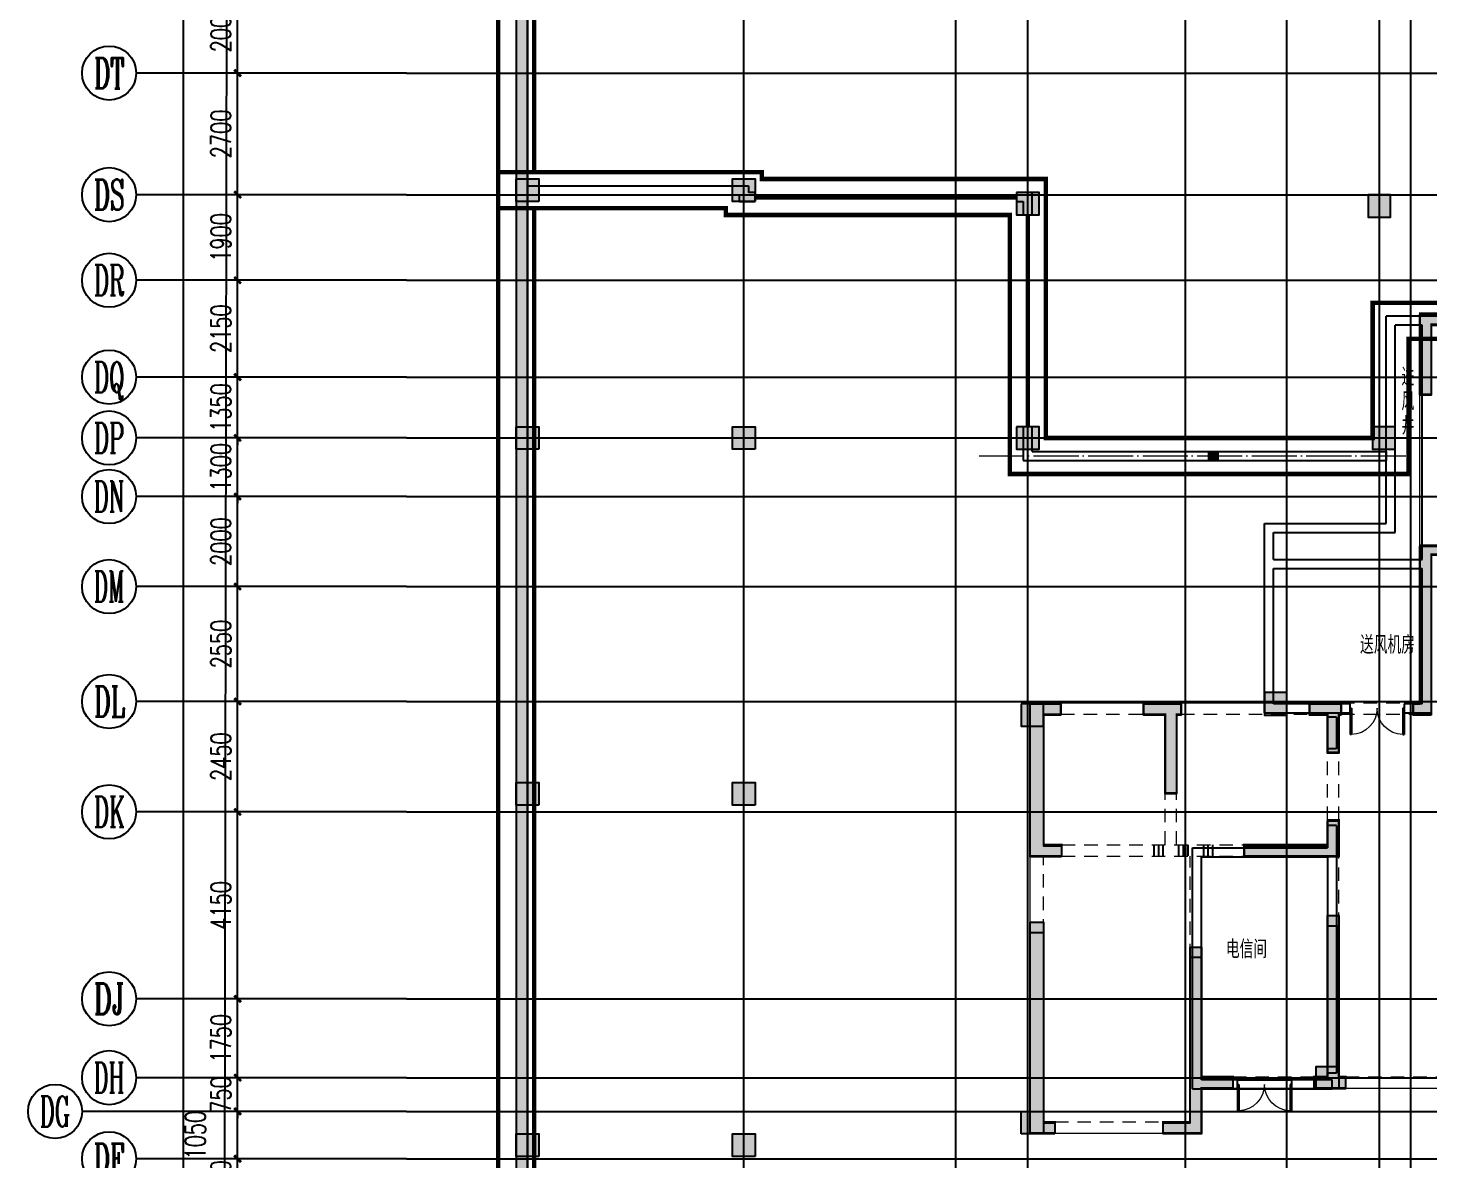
# Model space of a CAD drawing. Extents: x 369444 to 684549, y -549309 to 575337.
# Drawn here: x 369444 to 400524, y 283630 to 308757 of the extents above; entities that cross this region are included whole.
import ezdxf
from ezdxf.enums import TextEntityAlignment as Align

# ---------------------------------------------------------------- set-up
doc = ezdxf.new("R2010")
doc.units = 0
doc.header["$LTSCALE"] = 1000
doc.header["$MEASUREMENT"] = 0
for name, pattern in [('__DASH', [0.35, 0.25, -0.1]), ('DASH', [0.35, 0.25, -0.1]), ('DOTE', [2.42, 2, -0.2, 0.02, -0.2]), ('线型3', [500, 300, -200])]:
    doc.linetypes.add(name, pattern=pattern)
for name, color, linetype in [('A-ANNO-文字', 7, 'Continuous'), ('AXIS', 3, 'Continuous'), ('AXIS_TEXT', 7, 'Continuous'), ('COLUMN', 9, 'Continuous'), ('DOTE', 1, 'Continuous'), ('HS-A-轮廓线-地下室', 3, 'DASH'), ('PUB_HATCH', 8, 'Continuous'), ('PUB_TEXT', 7, 'Continuous'), ('WALL', 9, 'Continuous'), ('WINDOW', 4, 'Continuous'), ('二期轮廓线', 8, 'DASH'), ('房间名称', 72, 'Continuous'), ('构造柱', 6, 'Continuous'), ('砼墙', 151, 'Continuous'), ('防火分区线', 7, 'Continuous')]:
    doc.layers.add(name, color=color, linetype=linetype)
for name, color, linetype, lineweight in [('DOTE2', 122, 'DOTE', 9), ('梁', 4, 'Continuous', 18), ('梁虚线', 134, '线型3', 18), ('次梁箍筋', 1, 'Continuous', 40)]:
    doc.layers.add(name, color=color, linetype=linetype, lineweight=lineweight)
doc.layers.add('不要动图层', color=140, linetype='Continuous', plot=False)
doc.styles.add('_HNSJY', font='HNSJY-07.shx', dxfattribs={"width": 0.75, "bigfont": 'HNSJY-HZ.shx'})
doc.styles.add('_TCH_AXIS', font='COMPLEX', dxfattribs={"bigfont": 'GBCBIG'})
doc.styles.add('_TCH_DIM_T3', font='SIMPLEX', dxfattribs={"width": 0.705882, "bigfont": 'GBCBIG'})
doc.styles.add('COMPLEX', font='COMPLEX')
doc.styles.add('HNSJY', font='hnsjy-07.shx', dxfattribs={"width": 0.8, "bigfont": 'hnsjy-hz.shx'})
doc.dimstyles.new('_TCH_ARCH&&150', dxfattribs={"dimtxt": 446.25, "dimasz": 150, "dimexe": 375, "dimexo": 450, "dimgap": 150, "dimtad": 1, "dimdec": 0, "dimzin": 0, "dimdsep": 46, "dimtxsty": '_TCH_DIM_T3', "dimblk": 'ARCHTICK', "dimcen": 0.09, "dimclrt": 7, "dimazin": 2, "dimtfac": 1, "dimtdec": 0, "dimtix": 1, "dimtmove": 2, "dimatfit": 3, "dimfxl": 0, "dimtolj": 1, "dimtzin": 0, "dimarcsym": 0})

# ---------------------------------------------------------------- blocks, each defined once
blk = doc.blocks.new('A$C47E9097D')
at = {"layer": '构造柱'}
blk.add_hatch(color=256, dxfattribs=at).paths.add_polyline_path([(15313, -171150), (15113, -171150), (15113, -171350), (15313, -171350)])
blk.add_lwpolyline([(15113, -171150), (15313, -171150), (15313, -171350), (15113, -171350)], close=True, dxfattribs=at)
blk = doc.blocks.new('_ArchTick')
at = {"color": 0, "linetype": 'ByBlock', "const_width": 0.4}
blk.add_lwpolyline([(-0.5, -0.5), (0.5, 0.5)], dxfattribs=at)
blk = doc.blocks.new('*D1045')
at = {"layer": 'AXIS', "color": 0, "lineweight": -2, "transparency": 16777216}
for p, q in [((374094, 283657), (374094, 283807)), ((377394, 283657), (373719, 283657)), ((374094, 282507), (374094, 283657)), ((377394, 282507), (373719, 282507)), ((374094, 282507), (374094, 282357))]:
    blk.add_line(p, q, dxfattribs=at)
at = {"layer": 'Defpoints', "color": 0, "transparency": 16777216}
for p in [(374094, 283657), (377844, 283657), (377844, 282507)]:
    blk.add_point(p, dxfattribs=at)
at = {"layer": 'AXIS', "color": 0, "lineweight": -2, "transparency": 16777216, "xscale": 150, "yscale": 150, "zscale": 150}
for p, rotation in [((374094, 283657), 270), ((374094, 282507), 90)]:
    blk.add_blockref('_ArchTick', p, dxfattribs=dict(at, rotation=rotation))
at = {"layer": 'AXIS', "color": 7, "lineweight": -2, "transparency": 16777216, "insert": (373721, 283082), "char_height": 446.2, "attachment_point": 5, "rotation": 90, "style": '_TCH_DIM_T3'}
blk.add_mtext('\\A1;1150', dxfattribs=at)
blk = doc.blocks.new('*D1046')
at = {"layer": 'AXIS', "color": 0, "lineweight": -2, "transparency": 16777216}
for p, q in [((377394, 284707), (373719, 284707)), ((374094, 283657), (374094, 284707)), ((377394, 283657), (373719, 283657))]:
    blk.add_line(p, q, dxfattribs=at)
at = {"layer": 'Defpoints', "color": 0, "transparency": 16777216}
for p in [(374094, 284707), (377844, 284707), (377844, 283657)]:
    blk.add_point(p, dxfattribs=at)
at = {"layer": 'AXIS', "color": 0, "lineweight": -2, "transparency": 16777216, "xscale": 150, "yscale": 150, "zscale": 150}
for p, rotation in [((374094, 284707), 90), ((374094, 283657), 270)]:
    blk.add_blockref('_ArchTick', p, dxfattribs=dict(at, rotation=rotation))
at = {"layer": 'AXIS', "color": 7, "lineweight": -2, "transparency": 16777216, "insert": (373157, 284182), "char_height": 446.2, "attachment_point": 5, "rotation": 90, "style": '_TCH_DIM_T3'}
blk.add_mtext('\\A1;1050', dxfattribs=at)
blk = doc.blocks.new('*D1047')
at = {"layer": 'AXIS', "color": 0, "lineweight": -2, "transparency": 16777216}
for p, q in [((377394, 285457), (373719, 285457)), ((374094, 285457), (374094, 285607)), ((374094, 284707), (374094, 285457)), ((377394, 284707), (373719, 284707)), ((374094, 284707), (374094, 284557))]:
    blk.add_line(p, q, dxfattribs=at)
at = {"layer": 'Defpoints', "color": 0, "transparency": 16777216}
for p in [(374094, 285457), (377844, 285457), (377844, 284707)]:
    blk.add_point(p, dxfattribs=at)
at = {"layer": 'AXIS', "color": 0, "lineweight": -2, "transparency": 16777216, "xscale": 150, "yscale": 150, "zscale": 150}
for p, rotation in [((374094, 285457), 270), ((374094, 284707), 90)]:
    blk.add_blockref('_ArchTick', p, dxfattribs=dict(at, rotation=rotation))
at = {"layer": 'AXIS', "color": 7, "lineweight": -2, "transparency": 16777216, "insert": (373721, 285082), "char_height": 446.2, "attachment_point": 5, "rotation": 90, "style": '_TCH_DIM_T3'}
blk.add_mtext('\\A1;750', dxfattribs=at)
blk = doc.blocks.new('*D1048')
at = {"layer": 'AXIS', "color": 0, "lineweight": -2, "transparency": 16777216}
for p, q in [((377394, 287207), (373719, 287207)), ((374094, 285457), (374094, 287207)), ((377394, 285457), (373719, 285457))]:
    blk.add_line(p, q, dxfattribs=at)
at = {"layer": 'Defpoints', "color": 0, "transparency": 16777216}
for p in [(374094, 287207), (377844, 287207), (377844, 285457)]:
    blk.add_point(p, dxfattribs=at)
at = {"layer": 'AXIS', "color": 0, "lineweight": -2, "transparency": 16777216, "xscale": 150, "yscale": 150, "zscale": 150}
for p, rotation in [((374094, 287207), 90), ((374094, 285457), 270)]:
    blk.add_blockref('_ArchTick', p, dxfattribs=dict(at, rotation=rotation))
at = {"layer": 'AXIS', "color": 7, "lineweight": -2, "transparency": 16777216, "insert": (373721, 286332), "char_height": 446.2, "attachment_point": 5, "rotation": 90, "style": '_TCH_DIM_T3'}
blk.add_mtext('\\A1;1750', dxfattribs=at)
blk = doc.blocks.new('*D1049')
at = {"layer": 'AXIS', "color": 0, "lineweight": -2, "transparency": 16777216}
for p, q in [((377394, 291357), (373719, 291357)), ((374094, 287207), (374094, 291357)), ((377394, 287207), (373719, 287207))]:
    blk.add_line(p, q, dxfattribs=at)
at = {"layer": 'Defpoints', "color": 0, "transparency": 16777216}
for p in [(374094, 291357), (377844, 291357), (377844, 287207)]:
    blk.add_point(p, dxfattribs=at)
at = {"layer": 'AXIS', "color": 0, "lineweight": -2, "transparency": 16777216, "xscale": 150, "yscale": 150, "zscale": 150}
for p, rotation in [((374094, 291357), 90), ((374094, 287207), 270)]:
    blk.add_blockref('_ArchTick', p, dxfattribs=dict(at, rotation=rotation))
at = {"layer": 'AXIS', "color": 7, "lineweight": -2, "transparency": 16777216, "insert": (373721, 289282), "char_height": 446.2, "attachment_point": 5, "rotation": 90, "style": '_TCH_DIM_T3'}
blk.add_mtext('\\A1;4150', dxfattribs=at)
blk = doc.blocks.new('*D1050')
at = {"layer": 'AXIS', "color": 0, "lineweight": -2, "transparency": 16777216}
for p, q in [((377394, 293807), (373719, 293807)), ((374094, 291357), (374094, 293807)), ((377394, 291357), (373719, 291357))]:
    blk.add_line(p, q, dxfattribs=at)
at = {"layer": 'Defpoints', "color": 0, "transparency": 16777216}
for p in [(374094, 293807), (377844, 293807), (377844, 291357)]:
    blk.add_point(p, dxfattribs=at)
at = {"layer": 'AXIS', "color": 0, "lineweight": -2, "transparency": 16777216, "xscale": 150, "yscale": 150, "zscale": 150}
for p, rotation in [((374094, 293807), 90), ((374094, 291357), 270)]:
    blk.add_blockref('_ArchTick', p, dxfattribs=dict(at, rotation=rotation))
at = {"layer": 'AXIS', "color": 7, "lineweight": -2, "transparency": 16777216, "insert": (373721, 292582), "char_height": 446.2, "attachment_point": 5, "rotation": 90, "style": '_TCH_DIM_T3'}
blk.add_mtext('\\A1;2450', dxfattribs=at)
blk = doc.blocks.new('*D1051')
at = {"layer": 'AXIS', "color": 0, "lineweight": -2, "transparency": 16777216}
for p, q in [((377394, 296357), (373719, 296357)), ((374094, 293807), (374094, 296357)), ((377394, 293807), (373719, 293807))]:
    blk.add_line(p, q, dxfattribs=at)
at = {"layer": 'Defpoints', "color": 0, "transparency": 16777216}
for p in [(374094, 296357), (377844, 296357), (377844, 293807)]:
    blk.add_point(p, dxfattribs=at)
at = {"layer": 'AXIS', "color": 0, "lineweight": -2, "transparency": 16777216, "xscale": 150, "yscale": 150, "zscale": 150}
for p, rotation in [((374094, 296357), 90), ((374094, 293807), 270)]:
    blk.add_blockref('_ArchTick', p, dxfattribs=dict(at, rotation=rotation))
at = {"layer": 'AXIS', "color": 7, "lineweight": -2, "transparency": 16777216, "insert": (373721, 295082), "char_height": 446.2, "attachment_point": 5, "rotation": 90, "style": '_TCH_DIM_T3'}
blk.add_mtext('\\A1;2550', dxfattribs=at)
blk = doc.blocks.new('*D1052')
at = {"layer": 'AXIS', "color": 0, "lineweight": -2, "transparency": 16777216}
for p, q in [((377394, 298357), (373719, 298357)), ((374094, 296357), (374094, 298357)), ((377394, 296357), (373719, 296357))]:
    blk.add_line(p, q, dxfattribs=at)
at = {"layer": 'Defpoints', "color": 0, "transparency": 16777216}
for p in [(374094, 298357), (377844, 298357), (377844, 296357)]:
    blk.add_point(p, dxfattribs=at)
at = {"layer": 'AXIS', "color": 0, "lineweight": -2, "transparency": 16777216, "xscale": 150, "yscale": 150, "zscale": 150}
for p, rotation in [((374094, 298357), 90), ((374094, 296357), 270)]:
    blk.add_blockref('_ArchTick', p, dxfattribs=dict(at, rotation=rotation))
at = {"layer": 'AXIS', "color": 7, "lineweight": -2, "transparency": 16777216, "insert": (373721, 297357), "char_height": 446.2, "attachment_point": 5, "rotation": 90, "style": '_TCH_DIM_T3'}
blk.add_mtext('\\A1;2000', dxfattribs=at)
blk = doc.blocks.new('*D1053')
at = {"layer": 'AXIS', "color": 0, "lineweight": -2, "transparency": 16777216}
for p, q in [((377394, 299657), (373719, 299657)), ((374094, 299657), (374094, 299807)), ((374094, 298357), (374094, 299657)), ((377394, 298357), (373719, 298357)), ((374094, 298357), (374094, 298207))]:
    blk.add_line(p, q, dxfattribs=at)
at = {"layer": 'Defpoints', "color": 0, "transparency": 16777216}
for p in [(374094, 299657), (377844, 299657), (377844, 298357)]:
    blk.add_point(p, dxfattribs=at)
at = {"layer": 'AXIS', "color": 0, "lineweight": -2, "transparency": 16777216, "xscale": 150, "yscale": 150, "zscale": 150}
for p, rotation in [((374094, 299657), 270), ((374094, 298357), 90)]:
    blk.add_blockref('_ArchTick', p, dxfattribs=dict(at, rotation=rotation))
at = {"layer": 'AXIS', "color": 7, "lineweight": -2, "transparency": 16777216, "insert": (373721, 299007), "char_height": 446.2, "attachment_point": 5, "rotation": 90, "style": '_TCH_DIM_T3'}
blk.add_mtext('\\A1;1300', dxfattribs=at)
blk = doc.blocks.new('*D1054')
at = {"layer": 'AXIS', "color": 0, "lineweight": -2, "transparency": 16777216}
for p, q in [((377394, 301007), (373719, 301007)), ((374094, 301007), (374094, 301157)), ((374094, 299657), (374094, 301007)), ((377394, 299657), (373719, 299657)), ((374094, 299657), (374094, 299507))]:
    blk.add_line(p, q, dxfattribs=at)
at = {"layer": 'Defpoints', "color": 0, "transparency": 16777216}
for p in [(374094, 301007), (377844, 301007), (377844, 299657)]:
    blk.add_point(p, dxfattribs=at)
at = {"layer": 'AXIS', "color": 0, "lineweight": -2, "transparency": 16777216, "xscale": 150, "yscale": 150, "zscale": 150}
for p, rotation in [((374094, 301007), 270), ((374094, 299657), 90)]:
    blk.add_blockref('_ArchTick', p, dxfattribs=dict(at, rotation=rotation))
at = {"layer": 'AXIS', "color": 7, "lineweight": -2, "transparency": 16777216, "insert": (373721, 300332), "char_height": 446.2, "attachment_point": 5, "rotation": 90, "style": '_TCH_DIM_T3'}
blk.add_mtext('\\A1;1350', dxfattribs=at)
blk = doc.blocks.new('*D1055')
at = {"layer": 'AXIS', "color": 0, "lineweight": -2, "transparency": 16777216}
for p, q in [((377394, 303157), (373719, 303157)), ((374094, 301007), (374094, 303157)), ((377394, 301007), (373719, 301007))]:
    blk.add_line(p, q, dxfattribs=at)
at = {"layer": 'Defpoints', "color": 0, "transparency": 16777216}
for p in [(374094, 303157), (377844, 303157), (377844, 301007)]:
    blk.add_point(p, dxfattribs=at)
at = {"layer": 'AXIS', "color": 0, "lineweight": -2, "transparency": 16777216, "xscale": 150, "yscale": 150, "zscale": 150}
for p, rotation in [((374094, 303157), 90), ((374094, 301007), 270)]:
    blk.add_blockref('_ArchTick', p, dxfattribs=dict(at, rotation=rotation))
at = {"layer": 'AXIS', "color": 7, "lineweight": -2, "transparency": 16777216, "insert": (373721, 302082), "char_height": 446.2, "attachment_point": 5, "rotation": 90, "style": '_TCH_DIM_T3'}
blk.add_mtext('\\A1;2150', dxfattribs=at)
blk = doc.blocks.new('*D1056')
at = {"layer": 'AXIS', "color": 0, "lineweight": -2, "transparency": 16777216}
for p, q in [((377394, 305057), (373719, 305057)), ((374094, 303157), (374094, 305057)), ((377394, 303157), (373719, 303157))]:
    blk.add_line(p, q, dxfattribs=at)
at = {"layer": 'Defpoints', "color": 0, "transparency": 16777216}
for p in [(374094, 305057), (377844, 305057), (377844, 303157)]:
    blk.add_point(p, dxfattribs=at)
at = {"layer": 'AXIS', "color": 0, "lineweight": -2, "transparency": 16777216, "xscale": 150, "yscale": 150, "zscale": 150}
for p, rotation in [((374094, 305057), 90), ((374094, 303157), 270)]:
    blk.add_blockref('_ArchTick', p, dxfattribs=dict(at, rotation=rotation))
at = {"layer": 'AXIS', "color": 7, "lineweight": -2, "transparency": 16777216, "insert": (373721, 304107), "char_height": 446.2, "attachment_point": 5, "rotation": 90, "style": '_TCH_DIM_T3'}
blk.add_mtext('\\A1;1900', dxfattribs=at)
blk = doc.blocks.new('*D1057')
at = {"layer": 'AXIS', "color": 0, "lineweight": -2, "transparency": 16777216}
for p, q in [((377394, 307757), (373719, 307757)), ((374094, 305057), (374094, 307757)), ((377394, 305057), (373719, 305057))]:
    blk.add_line(p, q, dxfattribs=at)
at = {"layer": 'Defpoints', "color": 0, "transparency": 16777216}
for p in [(374094, 307757), (377844, 307757), (377844, 305057)]:
    blk.add_point(p, dxfattribs=at)
at = {"layer": 'AXIS', "color": 0, "lineweight": -2, "transparency": 16777216, "xscale": 150, "yscale": 150, "zscale": 150}
for p, rotation in [((374094, 307757), 90), ((374094, 305057), 270)]:
    blk.add_blockref('_ArchTick', p, dxfattribs=dict(at, rotation=rotation))
at = {"layer": 'AXIS', "color": 7, "lineweight": -2, "transparency": 16777216, "insert": (373721, 306407), "char_height": 446.2, "attachment_point": 5, "rotation": 90, "style": '_TCH_DIM_T3'}
blk.add_mtext('\\A1;2700', dxfattribs=at)
blk = doc.blocks.new('*D1058')
at = {"layer": 'AXIS', "color": 0, "lineweight": -2, "transparency": 16777216}
for p, q in [((377394, 309757), (373719, 309757)), ((374094, 307757), (374094, 309757)), ((377394, 307757), (373719, 307757))]:
    blk.add_line(p, q, dxfattribs=at)
at = {"layer": 'Defpoints', "color": 0, "transparency": 16777216}
for p in [(374094, 309757), (377844, 309757), (377844, 307757)]:
    blk.add_point(p, dxfattribs=at)
at = {"layer": 'AXIS', "color": 0, "lineweight": -2, "transparency": 16777216, "xscale": 150, "yscale": 150, "zscale": 150}
for p, rotation in [((374094, 309757), 90), ((374094, 307757), 270)]:
    blk.add_blockref('_ArchTick', p, dxfattribs=dict(at, rotation=rotation))
at = {"layer": 'AXIS', "color": 7, "lineweight": -2, "transparency": 16777216, "insert": (373721, 308757), "char_height": 446.2, "attachment_point": 5, "rotation": 90, "style": '_TCH_DIM_T3'}
blk.add_mtext('\\A1;2000', dxfattribs=at)
blk = doc.blocks.new('*D1115')
at = {"layer": 'AXIS', "color": 0, "lineweight": -2, "transparency": 16777216}
for p, q in [((377394, 470507), (372519, 470507)), ((372894, 65157), (372894, 470507)), ((377394, 65157), (372519, 65157))]:
    blk.add_line(p, q, dxfattribs=at)
at = {"layer": 'Defpoints', "color": 0, "transparency": 16777216}
for p in [(372894, 470507), (377844, 470507), (377844, 65157)]:
    blk.add_point(p, dxfattribs=at)
at = {"layer": 'AXIS', "color": 0, "lineweight": -2, "transparency": 16777216, "xscale": 150, "yscale": 150, "zscale": 150}
for p, rotation in [((372894, 470507), 90), ((372894, 65157), 270)]:
    blk.add_blockref('_ArchTick', p, dxfattribs=dict(at, rotation=rotation))
at = {"layer": 'AXIS', "color": 7, "lineweight": -2, "transparency": 16777216, "insert": (372521, 267832), "char_height": 446.2, "attachment_point": 5, "rotation": 90, "style": '_TCH_DIM_T3'}
blk.add_mtext('\\A1;405350', dxfattribs=at)
blk = doc.blocks.new('$DorLib2D$00000213')
at = {"color": 0, "linetype": 'DASH', "const_width": 0.02}
blk.add_lwpolyline([(0.5, 0), (-0.5, 0)], dxfattribs=at)
blk = doc.blocks.new('_AXISO')
blk.add_circle((0, 0), 0.5)
at = {"layer": 'AXIS_TEXT', "style": 'COMPLEX', "width": 1.041667}
blk.add_attdef('A', text='', height=0.56, dxfattribs=at).set_placement((-0.25, -0.28), (0.25, -0.28), align=Align.FIT)
blk = doc.blocks.new('15#ljuisddf')
at = {"layer": 'WALL'}
h = blk.add_hatch(color=0, dxfattribs=at)
h.dxf.hatch_style = 1
h.paths.add_polyline_path([(-183057, -69119), (-183057, -68619), (-183557, -68619), (-183557, -69119)], flags=17)
h.paths.add_polyline_path([(-170857, -69119), (-170857, -68619), (-171407, -68619), (-171407, -69119)], flags=17)
h.paths.add_polyline_path([(-171407, -70819), (-171157, -70819), (-171157, -70419), (-171557, -70419), (-171557, -70819)], flags=17)
h.paths.add_polyline_path([(-183507, -70819), (-183357, -70819), (-183357, -70419), (-183757, -70419), (-183757, -70819)], flags=17)
h.paths.add_polyline_path([(-168657, -64219), (-170857, -64219), (-170857, -66419), (-170307, -66419), (-170307, -66619), (-171107, -66619), (-171107, -63969), (-168457, -63969), (-168457, -66619), (-169207, -66619), (-169207, -66419), (-168657, -66419)])
h.paths.add_polyline_path([(-179257, -73469), (-179807, -73469), (-179807, -73219), (-179257, -73219), (-178857, -73219), (-178857, -73469), (-179007, -73469), (-179007, -76369), (-180757, -76369), (-180757, -76119), (-179257, -76119)])
h.paths.add_polyline_path([(-165957, -64219), (-166607, -64219), (-166607, -63969), (-165707, -63969), (-165707, -65769), (-165957, -65769)])
h.paths.add_polyline_path([(-188307, -64019), (-188957, -64019), (-188957, -65569), (-189207, -65569), (-189207, -63769), (-188307, -63769)])
h.paths.add_polyline_path([(-173307, -80969), (-174157, -80969), (-174857, -80969), (-174857, -80719), (-174407, -80719), (-174407, -77519), (-174157, -77519), (-174157, -80719), (-173307, -80719)])
h.paths.add_polyline_path([(-180757, -80969), (-181607, -80969), (-181607, -80719), (-180757, -80719), (-180757, -77519), (-180507, -77519), (-180507, -80719), (-180057, -80719), (-180057, -80969)])
h.paths.add_polyline_path([(-175107, -73469), (-175657, -73469), (-175657, -76119), (-174157, -76119), (-174157, -76369), (-175907, -76369), (-175907, -73469), (-176057, -73469), (-176057, -73219), (-175657, -73219), (-175107, -73219)])
h.paths.add_polyline_path([(-159582, -72669), (-160057, -72669), (-160057, -74419), (-160307, -74419), (-160307, -72669), (-160407, -72669), (-160407, -72419), (-160057, -72419), (-159582, -72419)])
h.paths.add_polyline_path([(-163357, -80969), (-163657, -80969), (-164057, -80969), (-164057, -80719), (-163907, -80719), (-163907, -77119), (-163657, -77119), (-163657, -80719), (-163357, -80719)])
h.paths.add_polyline_path([(-166757, -80969), (-167782, -80969), (-168557, -80969), (-168557, -80719), (-167807, -80719), (-167807, -77019), (-167507, -77019), (-167507, -80719), (-166757, -80719)])
h.paths.add_polyline_path([(-191007, -75019), (-191007, -75819), (-193107, -75819), (-193107, -75569), (-191257, -75569), (-191257, -75019)])
h.paths.add_polyline_path([(-183307, -66419), (-184057, -66419), (-184057, -64019), (-186257, -64019), (-186257, -66219), (-185707, -66219), (-185707, -66419), (-186457, -66419), (-186457, -63769), (-183807, -63769), (-183807, -66169), (-183307, -66169)])
h.paths.add_polyline_path([(-171407, -73469), (-171857, -73469), (-171857, -73219), (-171157, -73219), (-171157, -76369), (-171407, -76369)])
h.paths.add_polyline_path([(-183057, -73469), (-183507, -73469), (-183507, -76369), (-183757, -76369), (-183757, -73219), (-183057, -73219)])
h.paths.add_polyline_path([(-187382, -80969), (-188157, -80969), (-188157, -80719), (-187407, -80719), (-187407, -77019), (-187107, -77019), (-187107, -80719), (-186357, -80719), (-186357, -80969)])
h.paths.add_polyline_path([(-191257, -80969), (-191557, -80969), (-191557, -80719), (-191257, -80719), (-191257, -77119), (-191007, -77119), (-191007, -80719), (-190857, -80719), (-190857, -80969)])
h.paths.add_polyline_path([(-194857, -72669), (-195332, -72669), (-195332, -72419), (-194857, -72419), (-194507, -72419), (-194507, -72669), (-194607, -72669), (-194607, -74419), (-194857, -74419)])
h.paths.add_polyline_path([(-157057, -81969), (-157607, -81969), (-157607, -81719), (-157357, -81719), (-157357, -77269), (-157057, -77269)])
h.paths.add_polyline_path([(-197307, -81969), (-197857, -81969), (-197857, -77269), (-197557, -77269), (-197557, -81719), (-197307, -81719)])
h.paths.add_polyline_path([(-165557, -72669), (-165957, -72669), (-165957, -69119), (-166357, -69119), (-166357, -68919), (-165707, -68919), (-165707, -72419), (-165557, -72419)])
h.paths.add_polyline_path([(-188957, -72669), (-189357, -72669), (-189357, -72419), (-189207, -72419), (-189207, -68919), (-188507, -68919), (-188507, -69119), (-188957, -69119)])
h.paths.add_polyline_path([(-160857, -80969), (-161557, -80969), (-161557, -80719), (-160857, -80719), (-160857, -77819), (-160607, -77819), (-160607, -80719), (-160607, -81719), (-160007, -81719), (-160007, -81969), (-160857, -81969)])
h.paths.add_polyline_path([(-187107, -71319), (-187107, -74819), (-187407, -74819), (-187407, -71319)])
h.paths.add_polyline_path([(-193357, -80969), (-194057, -80969), (-194057, -81969), (-194907, -81969), (-194907, -81719), (-194307, -81719), (-194307, -80719), (-194307, -77819), (-194057, -77819), (-194057, -80719), (-193357, -80719)])
h.paths.add_polyline_path([(-167507, -71319), (-167507, -74819), (-167807, -74819), (-167807, -71319)])
h.paths.add_polyline_path([(-171157, -80969), (-171507, -80969), (-171507, -80719), (-171407, -80719), (-171407, -77519), (-171157, -77519), (-171157, -80719), (-170957, -80719), (-170957, -80969)])
h.paths.add_polyline_path([(-183407, -80969), (-183757, -80969), (-183957, -80969), (-183957, -80719), (-183757, -80719), (-183757, -77519), (-183507, -77519), (-183507, -80719), (-183407, -80719)])
h.paths.add_polyline_path([(-157057, -75819), (-157757, -75819), (-157757, -75569), (-157357, -75569), (-157357, -72669), (-157732, -72669), (-157732, -72419), (-157057, -72419)])
h.paths.add_polyline_path([(-197157, -75819), (-197857, -75819), (-197857, -72419), (-197182, -72419), (-197182, -72669), (-197557, -72669), (-197557, -75569), (-197157, -75569)])
h.paths.add_polyline_path([(-163907, -72669), (-163957, -72669), (-163957, -72419), (-163657, -72419), (-163257, -72419), (-163257, -72669), (-163657, -72669), (-163657, -73519), (-163907, -73519)])
h.paths.add_polyline_path([(-190957, -72669), (-191007, -72669), (-191007, -73519), (-191257, -73519), (-191257, -72669), (-191657, -72669), (-191657, -72419), (-191257, -72419), (-190957, -72419)])
h.paths.add_polyline_path([(-161807, -75819), (-163907, -75819), (-163907, -75019), (-163657, -75019), (-163657, -75569), (-161807, -75569)])
edge = h.paths.add_edge_path()
edge.add_line((-183557, -66419), (-183557, -66519))
edge.add_line((-183557, -66519), (-183307, -66519))
edge.add_line((-183307, -66519), (-183307, -66419))
edge.add_line((-183507, -70819), (-183507, -71569))
edge.add_line((-183507, -71569), (-185557, -71569))
edge.add_line((-185557, -71569), (-185557, -71319))
edge.add_line((-185557, -71319), (-183757, -71319))
edge.add_line((-183757, -71319), (-183757, -70819))
edge.add_line((-171157, -70819), (-171157, -71319))
edge.add_line((-171157, -71319), (-169357, -71319))
edge.add_line((-169357, -71319), (-169357, -71569))
edge.add_line((-169357, -71569), (-171407, -71569))
edge.add_line((-171407, -71569), (-171407, -70819))
h.paths.add_polyline_path([(-171407, -71569), (-171157, -71569), (-171157, -70819), (-171407, -70819)], flags=16)
h.paths.add_polyline_path([(-171157, -71569), (-169357, -71569), (-169357, -71319), (-171157, -71319)], flags=16)
h.paths.add_polyline_path([(-183757, -71569), (-183507, -71569), (-183507, -70819), (-183757, -70819)], flags=16)
h.paths.add_polyline_path([(-185557, -71569), (-183757, -71569), (-183757, -71319), (-185557, -71319)], flags=16)
at = {"layer": 'WALL', "color": 0, "elevation": 14}
for points in [[(-188307, -64019), (-188957, -64019), (-188957, -65569), (-189207, -65569), (-189207, -63769), (-188307, -63769)], [(-188957, -72669), (-189357, -72669), (-189357, -72419), (-189207, -72419), (-189207, -68919), (-188507, -68919), (-188507, -69119), (-188957, -69119)], [(-197157, -75819), (-197857, -75819), (-197857, -72419), (-197182, -72419), (-197182, -72669), (-197557, -72669), (-197557, -75569), (-197157, -75569)], [(-194857, -72669), (-195332, -72669), (-195332, -72419), (-194857, -72419), (-194507, -72419), (-194507, -72669), (-194607, -72669), (-194607, -74419), (-194857, -74419)], [(-190957, -72669), (-191007, -72669), (-191007, -73519), (-191257, -73519), (-191257, -72669), (-191657, -72669), (-191657, -72419), (-191257, -72419), (-190957, -72419)], [(-191007, -75019), (-191007, -75819), (-193107, -75819), (-193107, -75569), (-191257, -75569), (-191257, -75019)], [(-197307, -81969), (-197857, -81969), (-197857, -77269), (-197557, -77269), (-197557, -81719), (-197307, -81719)], [(-191257, -80969), (-191557, -80969), (-191557, -80719), (-191257, -80719), (-191257, -77119), (-191007, -77119), (-191007, -80719), (-190857, -80719), (-190857, -80969)], [(-193357, -80969), (-194057, -80969), (-194057, -81969), (-194907, -81969), (-194907, -81719), (-194307, -81719), (-194307, -80719), (-194307, -77819), (-194057, -77819), (-194057, -80719), (-193357, -80719)]]:
    blk.add_lwpolyline(points, close=True, dxfattribs=at)
blk = doc.blocks.new('$DorLib2D$00000002')
for p, q in [((-0.5, 0), (-0.5, 0.4875)), ((-0.475, 0.4875), (-0.5, 0.4875)), ((-0.475, 0), (-0.475, 0.4875)), ((0.475, 0), (0.475, 0.4875)), ((0.475, 0.4875), (0.5, 0.4875)), ((0.5, 0), (0.5, 0.4875)), ((-0.5, 0), (-0.475, 0)), ((0.5, 0), (0.475, 0))]:
    blk.add_line(p, q)
at = {"lineweight": 13}
for centre, start, end in [((-0.4875, 0), 0, 88.53072), ((0.4875, 0), 91.46928, 180)]:
    blk.add_arc(centre, 0.4875, start, end, dxfattribs=at)
blk = doc.blocks.new('column500')
h = blk.add_hatch(color=0)
h.dxf.hatch_style = 1
h.paths.add_polyline_path([(-216381, -381440), (-215881, -381440), (-215881, -380940), (-216381, -380940)])
at = {"color": 0}
blk.add_lwpolyline([(-216381, -381440), (-215881, -381440), (-215881, -380940), (-216381, -380940)], close=True, dxfattribs=at)
blk = doc.blocks.new('15#梁图')
at = {"layer": '梁', "color": 0, "lineweight": 18, "ltscale": 1}
for p, q in [((-3576317, 2795897), (-3576317, 2799247)), ((-3584282, 2792397), (-3582452, 2792397)), ((-3581617, 2792397), (-3578767, 2792397)), ((-3584967, 2787297), (-3584967, 2788997)), ((-3580467, 2783847), (-3578667, 2783847)), ((-3577967, 2783847), (-3575267, 2783847)), ((-3584417, 2782847), (-3582017, 2782847))]:
    blk.add_line(p, q, dxfattribs=at)
at = {"layer": '梁虚线', "color": 0, "lineweight": 18, "ltscale": 0.001}
for p, q in [((-3578067, 2792397), (-3576467, 2792397)), ((-3584282, 2792147), (-3582452, 2792147)), ((-3581617, 2792147), (-3578767, 2792147)), ((-3578067, 2792147), (-3576467, 2792147)), ((-3578367, 2789797), (-3578367, 2791297)), ((-3578117, 2789797), (-3578117, 2791297)), ((-3581967, 2789247), (-3581967, 2790397)), ((-3581717, 2789247), (-3581717, 2790397)), ((-3584267, 2789247), (-3580167, 2789247)), ((-3584667, 2787297), (-3584667, 2788997)), ((-3584267, 2788997), (-3580167, 2788997)), ((-3581417, 2786747), (-3581417, 2788997)), ((-3581167, 2786747), (-3581167, 2788997)), ((-3578367, 2787447), (-3578367, 2788997)), ((-3578117, 2787447), (-3578117, 2788997)), ((-3580467, 2784097), (-3578667, 2784097)), ((-3577967, 2784097), (-3575267, 2784097)), ((-3584417, 2783097), (-3582017, 2783097))]:
    blk.add_line(p, q, dxfattribs=at)
at = {"layer": '次梁箍筋', "color": 0, "linetype": 'Continuous'}
for points in [[(-3582217, 2789247, 44.9, 44.9, 0), (-3582217, 2788997, 0, 0, 0)], [(-3582117, 2789247, 44.9, 44.9, 0), (-3582117, 2788997, 0, 0, 0)], [(-3582017, 2789247, 44.9, 44.9, 0), (-3582017, 2788997, 0, 0, 0)], [(-3581667, 2789247, 44.9, 44.9, 0), (-3581667, 2788997, 0, 0, 0)], [(-3581667, 2789247, 44.9, 44.9, 0), (-3581667, 2788997, 0, 0, 0)], [(-3581567, 2789247, 44.9, 44.9, 0), (-3581567, 2788997, 0, 0, 0)], [(-3581567, 2789247, 44.9, 44.9, 0), (-3581567, 2788997, 0, 0, 0)], [(-3581467, 2789247, 44.9, 44.9, 0), (-3581467, 2788997, 0, 0, 0)], [(-3581467, 2789247, 44.9, 44.9, 0), (-3581467, 2788997, 0, 0, 0)], [(-3581117, 2789247, 44.9, 44.9, 0), (-3581117, 2788997, 0, 0, 0)], [(-3581017, 2789247, 44.9, 44.9, 0), (-3581017, 2788997, 0, 0, 0)], [(-3580917, 2789247, 44.9, 44.9, 0), (-3580917, 2788997, 0, 0, 0)]]:
    blk.add_lwpolyline(points, format="xyseb", dxfattribs=at)
at = {"layer": '砼墙', "color": 0, "ltscale": 1, "const_width": 45}
for points in [[(-3575417, 2800797), (-3576067, 2800797), (-3576067, 2799247), (-3576317, 2799247), (-3576317, 2801047), (-3575417, 2801047)], [(-3576067, 2792147), (-3576467, 2792147), (-3576467, 2792397), (-3576317, 2792397), (-3576317, 2795897), (-3575617, 2795897), (-3575617, 2795697), (-3576067, 2795697)], [(-3584267, 2788997), (-3584967, 2788997), (-3584967, 2792397), (-3584282, 2792397), (-3584282, 2792147), (-3584667, 2792147), (-3584667, 2789247), (-3584267, 2789247)], [(-3581967, 2792147), (-3582452, 2792147), (-3582452, 2792397), (-3581967, 2792397), (-3581617, 2792397), (-3581617, 2792147), (-3581717, 2792147), (-3581717, 2790397), (-3581967, 2790397)], [(-3578067, 2792147), (-3578117, 2792147), (-3578117, 2791297), (-3578367, 2791297), (-3578367, 2792147), (-3578767, 2792147), (-3578767, 2792397), (-3578367, 2792397), (-3578067, 2792397)], [(-3578117, 2789797), (-3578117, 2788997), (-3580217, 2788997), (-3580217, 2789247), (-3578367, 2789247), (-3578367, 2789797)], [(-3584417, 2782847), (-3584967, 2782847), (-3584967, 2787297), (-3584667, 2787297), (-3584667, 2783097), (-3584417, 2783097)], [(-3578367, 2783847), (-3578667, 2783847), (-3578667, 2784097), (-3578367, 2784097), (-3578367, 2787447), (-3578117, 2787447), (-3578117, 2784097), (-3577967, 2784097), (-3577967, 2783847)], [(-3580467, 2783847), (-3581167, 2783847), (-3581167, 2782847), (-3582017, 2782847), (-3582017, 2783097), (-3581417, 2783097), (-3581417, 2784097), (-3581417, 2786747), (-3581167, 2786747), (-3581167, 2784097), (-3580467, 2784097)]]:
    blk.add_lwpolyline(points, close=True, dxfattribs=at)

msp = doc.modelspace()

# ---------------------------------------------------------------- hatches: boundary and pattern name
at = {"layer": 'PUB_HATCH', "linetype": 'ByBlock'}
for points in [[(380524.5, 331306.6), (380274.7, 331306.6), (380274.7, 331556.6), (380274.5, 331556.6), (380274.5, 305157), (380524.5, 305157)], [(380524.5, 305157), (380274.5, 305157), (380274.5, 242507), (380524.5, 242507)]]:
    msp.add_hatch(color=256, dxfattribs=at).paths.add_polyline_path(points)

# ---------------------------------------------------------------- linework, layer by layer
at = {"layer": 'AXIS'}
for p, q in [((377844.4, 307757), (371844.4, 307757)), ((377844.4, 305057), (371844.4, 305057)), ((377844.4, 303157), (371844.4, 303157)), ((377844.4, 301006.9), (371844.4, 301006.9)), ((377844.4, 299657), (371844.4, 299657)), ((377844.4, 298357), (371844.4, 298357)), ((377844.4, 296357), (371844.4, 296357)), ((377844.4, 293807), (371844.4, 293807)), ((377844.4, 291357), (371844.4, 291357)), ((377844.4, 287207), (371844.4, 287207)), ((377844.4, 285456.9), (371844.4, 285456.9)), ((377844.4, 284706.9), (370644.4, 284706.9)), ((377844.4, 283657), (371844.4, 283657))]:
    msp.add_line(p, q, dxfattribs=at)
at = {"layer": 'DOTE', "color": 8}
for p, q in [((380524.5, 59364.2), (380524.5, 476704.8)), ((385324.5, 59364.2), (385324.5, 476704.8)), ((390024.5, 59364.2), (390024.5, 476704.8)), ((391624.5, 59364.2), (391624.5, 476704.8)), ((395124.5, 59364.2), (395124.5, 476704.8)), ((397374.5, 59364.2), (397374.5, 476704.8)), ((399424.5, 261807), (399424.5, 476704.8)), ((400124.5, 261807), (400124.5, 476704.8))]:
    msp.add_line(p, q, dxfattribs=at)
at = {"layer": 'DOTE', "color": 8, "lineweight": -2}
for p, q in [((377844.4, 307757), (624570.9, 307757)), ((377844.4, 305057), (624570.9, 305057)), ((377844.4, 303157), (624570.9, 303157)), ((377844.4, 301006.9), (624570.9, 301006.9)), ((377844.4, 299657), (624570.9, 299657)), ((377844.4, 298357), (624570.9, 298357)), ((377844.4, 296357), (624570.9, 296357)), ((377844.4, 293807), (624570.9, 293807)), ((377844.4, 291357), (624570.9, 291357)), ((377844.4, 287207), (624570.9, 287207)), ((377844.4, 285456.9), (624570.9, 285456.9)), ((377844.4, 284706.9), (624570.9, 284706.9)), ((377844.4, 283657), (624570.9, 283657))]:
    msp.add_line(p, q, dxfattribs=at)
at = {"layer": 'DOTE2', "linetype": 'DOTE', "ltscale": 0.5}
msp.add_lwpolyline([(390543, 299257), (400074.5, 299257)], dxfattribs=at)
at = {"layer": 'HS-A-轮廓线-地下室', "lineweight": -2, "ltscale": 8}
msp.add_lwpolyline([(380274.5, 448857), (380274.5, 177257)], dxfattribs=at)
at = {"layer": 'WALL', "linetype": 'ByBlock'}
for p, q in [((380274.5, 331556.6), (380274.5, 305157)), ((380524.5, 331306.6), (380524.5, 305157)), ((380274.5, 305157), (380274.5, 242507)), ((380524.5, 305157), (380524.5, 242507))]:
    msp.add_line(p, q, dxfattribs=at)
at = {"layer": 'WALL'}
for p, q in [((380524.5, 305257), (385424.5, 305257)), ((385424.5, 305257), (385424.5, 305107)), ((380524.5, 305057), (385224.5, 305057)), ((385224.5, 305057), (385224.5, 304907)), ((385224.5, 304907), (385574.5, 304907)), ((385574.5, 305107), (385424.5, 305107)), ((385574.5, 304907), (385574.5, 305107)), ((391724.5, 305107), (391374.5, 305107)), ((391374.5, 305107), (391374.5, 304907)), ((391374.5, 304907), (391524.5, 304907)), ((391524.5, 304907), (391524.5, 304607)), ((391724.5, 304607), (391724.5, 305107)), ((391524.5, 304607), (391724.5, 304607)), ((400474.5, 302357), (399574.5, 302357)), ((399574.5, 297757), (399574.5, 302357)), ((400374.5, 302157), (399774.5, 302157)), ((399774.5, 297557), (399774.5, 302157)), ((400374.5, 297157), (400374.5, 302157)), ((403174.5, 302357), (400474.5, 302357)), ((391724.5, 299907), (391524.5, 299907)), ((391524.5, 299907), (391524.5, 299157)), ((391724.5, 299357), (391724.5, 299907)), ((391724.5, 299357), (399574.5, 299357)), ((399574.5, 299357), (399574.5, 299157)), ((391524.5, 299157), (399574.5, 299157)), ((396874.5, 297757), (399574.5, 297757)), ((396874.5, 296857), (396874.5, 297757)), ((397074.5, 297557), (399774.5, 297557)), ((397074.5, 296957), (397074.5, 297557)), ((400374.5, 296957), (400374.5, 297157)), ((396874.5, 293557), (396874.5, 296857)), ((397074.5, 296957), (400374.5, 296957)), ((397074.5, 296757), (400374.5, 296757)), ((397074.5, 293757), (397074.5, 296757)), ((400374.5, 296357), (400374.5, 296757)), ((400374.5, 293757), (400374.5, 296357)), ((398774.5, 293757), (397074.5, 293757)), ((398774.5, 293557), (398774.5, 293757)), ((400374.5, 293757), (399974.5, 293757)), ((399974.5, 293757), (399974.5, 293557)), ((396874.5, 293557), (398774.5, 293557)), ((398274.5, 293457), (398274.5, 292757)), ((398474.5, 293457), (398274.5, 293457)), ((398474.5, 293457), (398474.5, 292757)), ((399974.5, 293557), (400574.5, 293557)), ((398474.5, 292757), (398274.5, 292757)), ((398274.5, 291057), (398274.5, 290557)), ((398474.5, 291057), (398274.5, 291057)), ((398474.5, 291057), (398474.5, 290457)), ((395274.5, 290557), (398274.5, 290557)), ((395274.5, 285207), (395274.5, 290557)), ((395474.5, 290357), (398274.5, 290357)), ((395474.5, 285407), (395474.5, 290357)), ((398274.5, 290357), (398274.5, 285557)), ((398474.5, 290457), (398474.5, 285557)), ((396274.5, 285407), (395474.5, 285407)), ((396274.5, 285207), (396274.5, 285407)), ((398374.5, 285407), (397474.5, 285407)), ((397474.5, 285407), (397474.5, 285207)), ((398474.5, 285557), (398274.5, 285557)), ((398374.5, 285207), (398374.5, 285407)), ((395274.5, 285207), (396274.5, 285207)), ((397474.5, 285207), (398374.5, 285207))]:
    msp.add_line(p, q, dxfattribs=at)
at = {"layer": 'WINDOW'}
for p, q in [((396274.5, 285407, 14), (397474.5, 285407, 14)), ((396274.5, 285207, 14), (397474.5, 285207, 14))]:
    msp.add_line(p, q, dxfattribs=at)
at = {"layer": '不要动图层'}
msp.add_lwpolyline([(374141.4, 480401.6), (608632.4, 480035.6), (630599.4, 458002.6), (630103.6, 140971.4), (534606.6, 140971.5), (534606.6, 44667.5), (383961.4, 44901.6), (384134.4, 155731.6), (384114.4, 173450.6), (374190.4, 173466.6), (373839.4, 234426.6), (373748.4, 250410.6), (374011.4, 393904.6)], close=True, dxfattribs=at)
at = {"layer": '二期轮廓线', "ltscale": 6}
msp.add_lwpolyline([(380274.6, 448857), (380274.6, 203357)], dxfattribs=at)
at = {"layer": '防火分区线', "linetype": '__DASH', "lineweight": -2, "ltscale": 8, "const_width": 100}
for points in [[(379874.5, 401256.9), (379874.5, 304756.2), (384924.5, 304756.2), (384924.5, 304607), (391224.5, 304607), (391224.5, 298857), (400074.5, 298856.1), (400074.5, 301856.2), (405174.5, 301856.2), (405174.5, 299456.2), (405674.5, 299456.2), (405674.5, 296756.2), (409824.5, 296756.2), (409824.5, 295256.2), (417874.5, 295256.2), (417874.5, 294356.2), (422274.5, 294356.2), (422274.5, 296756.2), (424074.5, 296756.2), (424074.5, 299106.2), (436774.5, 299106.2), (436774.5, 297906.2), (451374.5, 297906.2), (451374.5, 315007)], [(380674.5, 400456.9), (380674.5, 305556.2), (385724.5, 305556.2), (385724.5, 305407), (392024.5, 305407), (392024.5, 299656.9), (399274.5, 299656.2), (399274.5, 302656.2), (405974.5, 302656.2), (405974.5, 300256.2), (406474.5, 300256.2), (406474.5, 297556.2), (410624.5, 297556.2), (410624.5, 296056.2), (418674.5, 296056.2), (418674.5, 295156.2), (421474.5, 295156.2), (421474.5, 297556.2), (423274.5, 297556.2), (423274.5, 299906.2), (437574.5, 299906.2), (437574.5, 298706.2), (450574.5, 298706.2), (450574.5, 314207)]]:
    msp.add_lwpolyline(points, dxfattribs=at)
at = {"layer": '防火分区线', "color": 6, "linetype": 'DASH', "ltscale": 8, "const_width": 100}
for points in [[(379874.5, 242106.2), (379874.5, 305556.1), (385724.5, 305557), (385724.5, 305407), (392024.5, 305407), (392024.5, 299656.9), (399274.5, 299656.2), (399274.5, 302656.2), (405974.5, 302656.2), (405974.5, 300256.2), (406474.5, 300256.2), (406474.5, 297556.2), (410624.5, 297556.2), (410624.5, 296056.2), (418674.5, 296056.2), (418674.5, 295156.2), (421474.5, 295156.2), (421474.5, 297556.2), (423274.5, 297556.2), (423274.5, 299906.2), (437574.5, 299906.2), (437574.5, 298706.2), (451374.5, 298706.2), (451374.5, 234256.2)], [(380674.5, 242906.2), (380674.5, 304756.2), (384924.5, 304756.9), (384924.5, 304607), (391224.5, 304607), (391224.5, 298857), (400074.5, 298856.1), (400074.5, 301856.2), (405174.5, 301856.2), (405174.5, 299456.2), (405674.5, 299456.2), (405674.5, 296756.2), (409824.5, 296756.2), (409824.5, 295256.2), (417874.5, 295256.2), (417874.5, 294356.2), (422274.5, 294356.2), (422274.5, 296756.2), (424074.5, 296756.2), (424074.5, 299106.2), (436774.5, 299106.2), (436774.5, 297906.2), (450574.5, 297906.2), (450574.5, 235056.2)]]:
    msp.add_lwpolyline(points, dxfattribs=at)

# ---------------------------------------------------------------- block references
at = {"layer": 'A-ANNO-文字', "color": 8}
msp.add_blockref('15#梁图', (3976641.7, -2498621.5, 14), dxfattribs=at)
at = {"layer": 'AXIS', "lineweight": -2}
ref = msp.add_blockref('_AXISO', (371244.4, 307757), dxfattribs=dict(at, xscale=1200, yscale=1200, zscale=1200))
ref.add_attrib('A', 'DT', dxfattribs={"layer": 'AXIS_TEXT', "lineweight": -2, "ltscale": 6, "height": 678.82, "style": '_TCH_AXIS', "width": 0.567568}).set_placement((370905, 307417.6), (371583.8, 307417.6), align=Align.FIT)
ref = msp.add_blockref('_AXISO', (371244.4, 305057), dxfattribs=dict(at, xscale=1200, yscale=1200, zscale=1200))
ref.add_attrib('A', 'DS', dxfattribs={"layer": 'AXIS_TEXT', "lineweight": -2, "ltscale": 6, "height": 678.82, "style": '_TCH_AXIS', "width": 0.583333}).set_placement((370905, 304717.6), (371583.8, 304717.6), align=Align.FIT)
ref = msp.add_blockref('_AXISO', (371244.4, 303157), dxfattribs=dict(at, xscale=1200, yscale=1200, zscale=1200))
ref.add_attrib('A', 'DR', dxfattribs={"layer": 'AXIS_TEXT', "lineweight": -2, "ltscale": 6, "height": 678.82, "style": '_TCH_AXIS', "width": 0.525}).set_placement((370905, 302817.6), (371583.8, 302817.6), align=Align.FIT)
ref = msp.add_blockref('_AXISO', (371244.4, 301006.9), dxfattribs=dict(at, xscale=1200, yscale=1200, zscale=1200))
ref.add_attrib('A', 'DQ', dxfattribs={"layer": 'AXIS_TEXT', "lineweight": -2, "ltscale": 6, "height": 678.82, "style": '_TCH_AXIS', "width": 0.552632}).set_placement((370905, 300667.5), (371583.8, 300667.5), align=Align.FIT)
ref = msp.add_blockref('_AXISO', (371244.4, 299657), dxfattribs=dict(at, xscale=1200, yscale=1200, zscale=1200))
ref.add_attrib('A', 'DP', dxfattribs={"layer": 'AXIS_TEXT', "lineweight": -2, "ltscale": 6, "height": 678.82, "style": '_TCH_AXIS', "width": 0.538462}).set_placement((370905, 299317.6), (371583.8, 299317.6), align=Align.FIT)
ref = msp.add_blockref('_AXISO', (371244.4, 298357), dxfattribs=dict(at, xscale=1200, yscale=1200, zscale=1200))
ref.add_attrib('A', 'DN', dxfattribs={"layer": 'AXIS_TEXT', "lineweight": -2, "ltscale": 6, "height": 678.82, "style": '_TCH_AXIS', "width": 0.512195}).set_placement((370905, 298017.6), (371583.8, 298017.6), align=Align.FIT)
ref = msp.add_blockref('_AXISO', (371244.4, 296357), dxfattribs=dict(at, xscale=1200, yscale=1200, zscale=1200))
ref.add_attrib('A', 'DM', dxfattribs={"layer": 'AXIS_TEXT', "lineweight": -2, "ltscale": 6, "height": 678.82, "style": '_TCH_AXIS', "width": 0.488372}).set_placement((370905, 296017.6), (371583.8, 296017.6), align=Align.FIT)
ref = msp.add_blockref('_AXISO', (371244.4, 293807), dxfattribs=dict(at, xscale=1200, yscale=1200, zscale=1200))
ref.add_attrib('A', 'DL', dxfattribs={"layer": 'AXIS_TEXT', "lineweight": -2, "ltscale": 6, "height": 678.82, "style": '_TCH_AXIS', "width": 0.567568}).set_placement((370905, 293467.6), (371583.8, 293467.6), align=Align.FIT)
ref = msp.add_blockref('_AXISO', (371244.4, 291357), dxfattribs=dict(at, xscale=1200, yscale=1200, zscale=1200))
ref.add_attrib('A', 'DK', dxfattribs={"layer": 'AXIS_TEXT', "lineweight": -2, "ltscale": 6, "height": 678.82, "style": '_TCH_AXIS', "width": 0.512195}).set_placement((370905, 291017.6), (371583.8, 291017.6), align=Align.FIT)
ref = msp.add_blockref('_AXISO', (371244.4, 287207), dxfattribs=dict(at, xscale=1200, yscale=1200, zscale=1200))
ref.add_attrib('A', 'DJ', dxfattribs={"layer": 'AXIS_TEXT', "lineweight": -2, "ltscale": 6, "height": 678.82, "style": '_TCH_AXIS', "width": 0.636364}).set_placement((370905, 286867.6), (371583.8, 286867.6), align=Align.FIT)
ref = msp.add_blockref('_AXISO', (371244.4, 285456.9), dxfattribs=dict(at, xscale=1200, yscale=1200, zscale=1200))
ref.add_attrib('A', 'DH', dxfattribs={"layer": 'AXIS_TEXT', "lineweight": -2, "ltscale": 6, "height": 678.82, "style": '_TCH_AXIS', "width": 0.5}).set_placement((370905, 285117.5), (371583.8, 285117.5), align=Align.FIT)
ref = msp.add_blockref('_AXISO', (370044.4, 284706.9), dxfattribs=dict(at, xscale=1200, yscale=1200, zscale=1200))
ref.add_attrib('A', 'DG', dxfattribs={"layer": 'AXIS_TEXT', "lineweight": -2, "ltscale": 6, "height": 678.82, "style": '_TCH_AXIS', "width": 0.525}).set_placement((369705, 284367.5), (370383.8, 284367.5), align=Align.FIT)
ref = msp.add_blockref('_AXISO', (371244.4, 283657), dxfattribs=dict(at, xscale=1200, yscale=1200, zscale=1200))
ref.add_attrib('A', 'DF', dxfattribs={"layer": 'AXIS_TEXT', "lineweight": -2, "ltscale": 6, "height": 678.82, "style": '_TCH_AXIS', "width": 0.552632}).set_placement((370905, 283317.6), (371583.8, 283317.6), align=Align.FIT)
at = {"layer": 'COLUMN', "color": 8, "xscale": -1}
for p, rotation in [((164393.6, 686346.9), 359.9999999998913), ((169193.6, 686346.9), 359.9999999998913), ((164393.6, 680846.9), 359.9999999998913), ((169193.6, 680846.9), 359.9999999998913), ((164393.6, 672946.9), 359.9999999998913), ((169193.6, 672946.9), 359.9999999998913), ((779464.3, 501587.8), 270), ((772914.4, 500587.9), 270), ((164393.6, 665146.9), 359.9999999998913), ((169193.6, 665146.9), 359.9999999998913)]:
    msp.add_blockref('column500', p, dxfattribs=dict(at, rotation=rotation))
at = {"layer": 'COLUMN', "color": 8, "rotation": 270}
for p in [(772814.4, 88726.1), (780614.4, 88676.1), (772814.4, 83526.1), (780714.4, 83526.1), (772914.4, 77376.1), (778314.4, 77626)]:
    msp.add_blockref('column500', p, dxfattribs=at)
at = {"layer": 'WALL', "color": 8}
msp.add_blockref('15#ljuisddf', (589531.8, 366175.8, -14), dxfattribs=at)
at = {"layer": 'WINDOW'}
for name, p, xscale, yscale, zscale, rotation in [('$DorLib2D$00000213', (388474.5, 305007), 5800, 5800, 5800, 359.999999219407), ('$DorLib2D$00000213', (391624.5, 302257), 4700, 4700, 4700, 270), ('$DorLib2D$00000002', (399374.5, 293657), -1200, 1200, 1200, 180), ('$DorLib2D$00000002', (396874.5, 285307), -1200, 1200, 1200, 180)]:
    msp.add_blockref(name, p, dxfattribs=dict(at, xscale=xscale, yscale=yscale, zscale=zscale, rotation=rotation))
at = {"layer": '构造柱', "ltscale": 6}
msp.add_blockref('A$C47E9097D', (380524.5, 470507), dxfattribs=at)

# ---------------------------------------------------------------- texts
at = {"layer": 'PUB_TEXT', "style": '_HNSJY', "width": 0.75}
for s, p in [('进', (399914.7, 300810.6, 14)), ('风', (399914.7, 300270.6, 14)), ('井', (399914.7, 299730.6, 14))]:
    msp.add_text(s, height=400, dxfattribs=at).set_placement(p)
at = {"layer": '房间名称', "style": 'HNSJY', "width": 0.8}
for s, p in [('送风机房', (398995.8, 294865, 18.6)), (' 电信间', (395901.1, 288107, 14))]:
    msp.add_text(s, height=400, dxfattribs=at).set_placement(p)

# ---------------------------------------------------------------- dimensions: what is measured, and where the dimension line sits
at = {"layer": 'AXIS', "lineweight": -2}
for p1, p2, distance, text, picture, middle in [((377844.4, 65157), (377844.4, 470507), 4950, '405350', '*D1115', (372521.3, 267832)), ((377844.4, 307757), (377844.4, 309757), 3750, '2000', '*D1058', (373721.3, 308757)), ((377844.4, 305057), (377844.4, 307757), 3750, '2700', '*D1057', (373721.3, 306407)), ((377844.4, 303157), (377844.4, 305057), 3750, '1900', '*D1056', (373721.3, 304107)), ((377844.4, 301006.9), (377844.4, 303157), 3750, '2150', '*D1055', (373721.3, 302081.9)), ((377844.4, 299657), (377844.4, 301006.9), 3750, '1350', '*D1054', (373721.3, 300331.9)), ((377844.4, 298357), (377844.4, 299657), 3750, '1300', '*D1053', (373721.3, 299007)), ((377844.4, 296357), (377844.4, 298357), 3750, '2000', '*D1052', (373721.3, 297357)), ((377844.4, 293807), (377844.4, 296357), 3750, '2550', '*D1051', (373721.3, 295082)), ((377844.4, 291357), (377844.4, 293807), 3750, '2450', '*D1050', (373721.3, 292582)), ((377844.4, 287207), (377844.4, 291357), 3750, '4150', '*D1049', (373721.3, 289282)), ((377844.4, 285456.9), (377844.4, 287207), 3750, '1750', '*D1048', (373721.3, 286331.9)), ((377844.4, 284706.9), (377844.4, 285456.9), 3750, '750', '*D1047', (373721.3, 285081.9)), ((377844.4, 282507), (377844.4, 283657), 3750, '1150', '*D1045', (373721.3, 283082))]:
    dim = msp.add_aligned_dim(p1=p1, p2=p2, distance=distance, text=text, dimstyle='_TCH_ARCH&&150', dxfattribs=at)
    dim.commit()
    dim.dimension.update_dxf_attribs({"geometry": picture, "text_midpoint": middle})
dim = msp.add_linear_dim(base=(374094.4, 284706.9), p1=(377844.4, 283657), p2=(377844.4, 284706.9), angle=90, text='1050', dimstyle='_TCH_ARCH&&150', dxfattribs=at)
dim.commit()
dim.dimension.update_dxf_attribs({"geometry": '*D1046', "text_midpoint": (373156.9, 284181.9), "dimtype": 161})

doc.saveas('drawing.dxf')
